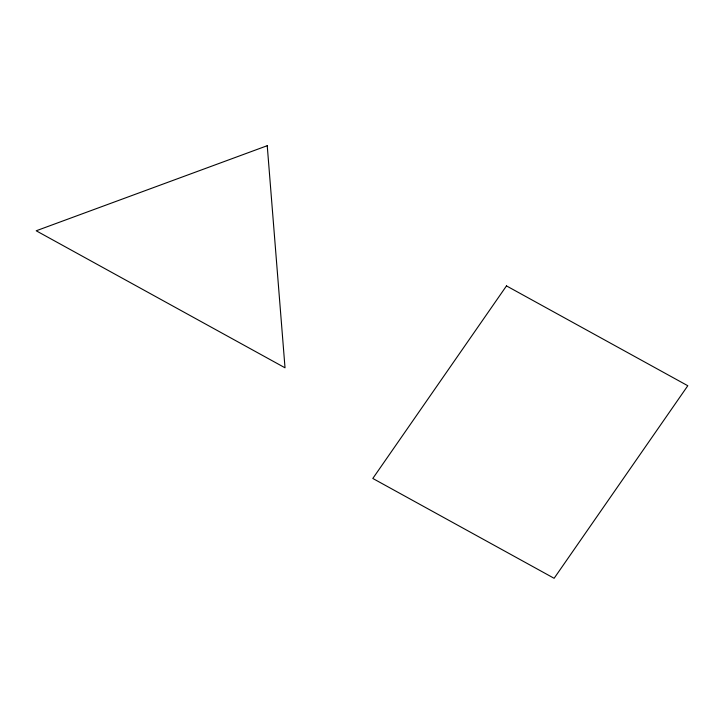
<?xml version="1.0" encoding="UTF-8"?>
<svg xmlns="http://www.w3.org/2000/svg" width="724" height="724" viewBox="0 0 724 724"><rect width="100%" height="100%" fill="white"/><g stroke="black" fill="none" stroke-linecap="round" stroke-linejoin="round"><path stroke-width="1.09" d="M506.483 285.899L372.806 478.455L554.122 578.295L687.8 385.738L506.483 285.899M267.237 145.705L36.2 230.784L285.021 367.801L267.237 145.705"/></g></svg>
